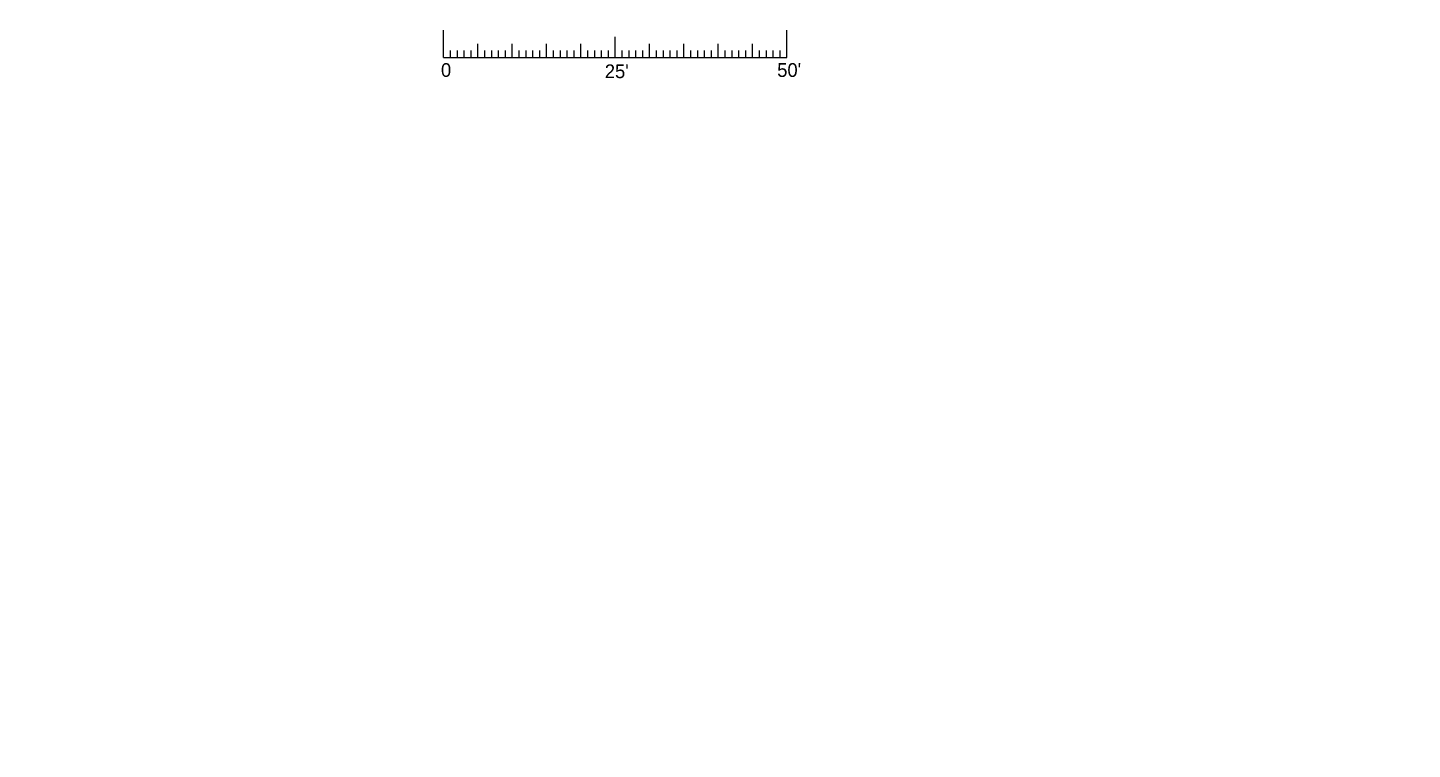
# Model space of a CAD drawing. Header units: inches. Extents: x -34849 to 37501, y -26482 to 39290.
# Drawn here: x -834 to 1586, y 7794 to 9055 of the extents above; entities that cross this region are included whole.
import ezdxf

# ---------------------------------------------------------------- set-up
doc = ezdxf.new("R2010")
doc.units = ezdxf.units.IN
doc.header["$MEASUREMENT"] = 0
doc.layers.add('035$04OFF', color=7, linetype='Continuous')

# ---------------------------------------------------------------- blocks, each defined once
blk = doc.blocks.new('scale bar')
for p, q in [((-41591.4, 15421.9), (-41591.4, 15469.9)), ((-40991.4, 15421.9), (-40991.4, 15469.9)), ((-41591.4, 15421.9), (-41591.4, 15445.9)), ((-41531.4, 15421.9), (-41531.4, 15445.9)), ((-41471.4, 15421.9), (-41471.4, 15445.9)), ((-41411.4, 15421.9), (-41411.4, 15445.9)), ((-41351.4, 15421.9), (-41351.4, 15445.9)), ((-41291.4, 15421.9), (-41291.4, 15457.9)), ((-41231.4, 15421.9), (-41231.4, 15445.9)), ((-41171.4, 15421.9), (-41171.4, 15445.9)), ((-41111.4, 15421.9), (-41111.4, 15445.9)), ((-41051.4, 15421.9), (-41051.4, 15445.9)), ((-41591.4, 15421.9), (-40991.4, 15421.9)), ((-41579.4, 15421.9), (-41579.4, 15433.9)), ((-41567.4, 15421.9), (-41567.4, 15433.9)), ((-41555.4, 15421.9), (-41555.4, 15433.9)), ((-41543.4, 15421.9), (-41543.4, 15433.9)), ((-41531.4, 15421.9), (-41531.4, 15421.9)), ((-41519.4, 15421.9), (-41519.4, 15433.9)), ((-41507.4, 15421.9), (-41507.4, 15433.9)), ((-41495.4, 15421.9), (-41495.4, 15433.9)), ((-41483.4, 15421.9), (-41483.4, 15433.9)), ((-41471.4, 15421.9), (-41471.4, 15421.9)), ((-41459.4, 15421.9), (-41459.4, 15433.9)), ((-41447.4, 15421.9), (-41447.4, 15433.9)), ((-41435.4, 15421.9), (-41435.4, 15433.9)), ((-41423.4, 15421.9), (-41423.4, 15433.9)), ((-41411.4, 15421.9), (-41411.4, 15421.9)), ((-41399.4, 15421.9), (-41399.4, 15433.9)), ((-41387.4, 15421.9), (-41387.4, 15433.9)), ((-41375.4, 15421.9), (-41375.4, 15433.9)), ((-41363.4, 15421.9), (-41363.4, 15433.9)), ((-41351.4, 15421.9), (-41351.4, 15421.9)), ((-41339.4, 15421.9), (-41339.4, 15433.9)), ((-41327.4, 15421.9), (-41327.4, 15433.9)), ((-41315.4, 15421.9), (-41315.4, 15433.9)), ((-41303.4, 15421.9), (-41303.4, 15433.9)), ((-41279.4, 15421.9), (-41279.4, 15433.9)), ((-41267.4, 15421.9), (-41267.4, 15433.9)), ((-41255.4, 15421.9), (-41255.4, 15433.9)), ((-41243.4, 15421.9), (-41243.4, 15433.9)), ((-41231.4, 15421.9), (-41231.4, 15421.9)), ((-41219.4, 15421.9), (-41219.4, 15433.9)), ((-41207.4, 15421.9), (-41207.4, 15433.9)), ((-41195.4, 15421.9), (-41195.4, 15433.9)), ((-41183.4, 15421.9), (-41183.4, 15433.9)), ((-41171.4, 15421.9), (-41171.4, 15421.9)), ((-41159.4, 15421.9), (-41159.4, 15433.9)), ((-41147.4, 15421.9), (-41147.4, 15433.9)), ((-41135.4, 15421.9), (-41135.4, 15433.9)), ((-41123.4, 15421.9), (-41123.4, 15433.9)), ((-41111.4, 15421.9), (-41111.4, 15421.9)), ((-41099.4, 15421.9), (-41099.4, 15433.9)), ((-41087.4, 15421.9), (-41087.4, 15433.9)), ((-41075.4, 15421.9), (-41075.4, 15433.9)), ((-41063.4, 15421.9), (-41063.4, 15433.9)), ((-41051.4, 15421.9), (-41051.4, 15421.9)), ((-41039.4, 15421.9), (-41039.4, 15433.9)), ((-41027.4, 15421.9), (-41027.4, 15433.9)), ((-41015.4, 15421.9), (-41015.4, 15433.9)), ((-41003.4, 15421.9), (-41003.4, 15433.9))]:
    blk.add_line(p, q)
for s, p in [('0', (-41596.1, 15388)), ("25'", (-41309.8, 15385.8)), ("50'", (-41008.5, 15388))]:
    blk.add_text(s, height=24).set_placement(p)

msp = doc.modelspace()

# ---------------------------------------------------------------- linework, layer by layer
at = {"layer": '035$04OFF', "color": 1}
msp.add_circle((4615.6, 6404.2, 0), 32885.9, dxfattribs=at)

# ---------------------------------------------------------------- block references
msp.add_blockref('scale bar', (41484.5, -6419.2))

doc.saveas('drawing.dxf')
